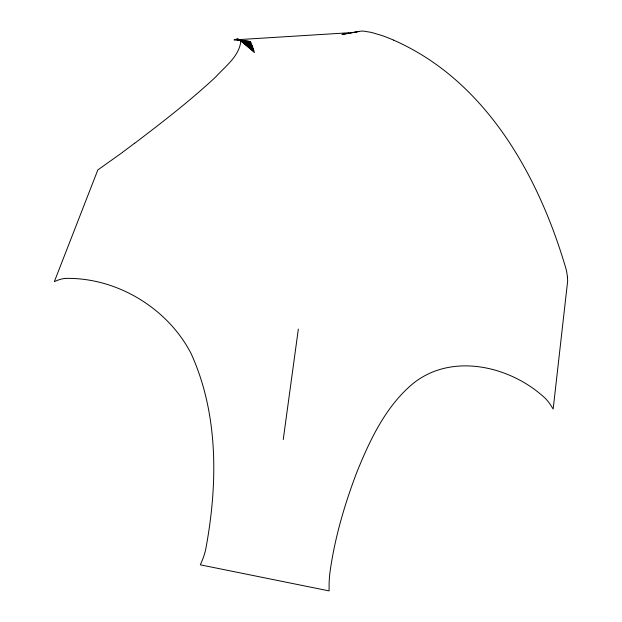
<?xml version="1.0" encoding="UTF-8"?>
<svg xmlns="http://www.w3.org/2000/svg" width="622" height="622" viewBox="0 0 622 622"><rect width="100%" height="100%" fill="white"/><g stroke="black" fill="none" stroke-linecap="round" stroke-linejoin="round"><path stroke-width="0.93" d="M298.335 329.085L283.251 439.521M134.266 143.596C162.21 122.293 190.153 100.834 215.85 76.825C225.148 66.5 238.778 56.594 240.745 41.962A817.448 48.5 -42.8 0 0 240.03 40.173L237.472 39.069L234.059 39.901L348.833 32.772M122.363 152.483L97.825 169.938L54.339 281.642L58.18 280.055A218.625 78.854 66 0 1 65.551 278.399M358.777 31.512L342.108 34.428L358.777 31.512A210.524 41.993 50.8 0 1 363.683 31.139L371.357 32.398L381.449 35.376A586.834 117.053 50.8 0 1 393.524 40.08M65.551 278.399C116.641 277.365 167.474 307.999 190.985 353.335C218.866 414.384 217.855 485.176 205.579 550.011A218.61 78.846 66 0 1 202.445 559.886L200.338 564.83L329.1 590.9L329.092 584.47A231.127 100.647 -45.7 0 1 329.971 572.357C334.722 537.96 344.58 504.403 356.927 472.012C369.935 439.987 385.352 407.099 412.176 384.256C451.137 351.959 510.335 365.86 544.872 397.948A231.127 100.655 -45.7 0 1 550.501 404.79L553.168 409.058L567.661 280.957L567.451 277.225M350.746 32.647L356.484 32.29M234.766 39.652L250.619 41.581L235.466 39.427L251.234 42.941L236.158 39.233L251.84 44.341L236.827 39.108L252.423 45.803L237.472 39.069L252.983 47.334L238.086 39.108L253.504 48.92L238.654 39.24L253.994 50.584L239.175 39.458L254.445 52.31L239.641 39.769M393.555 40.119C486.202 80.736 539.142 176.531 566.23 269.637A210.539 41.977 50.8 0 1 567.419 277.187M134.64 143.223A817.712 48.477 -42.8 0 1 122.721 152.133"/></g></svg>
